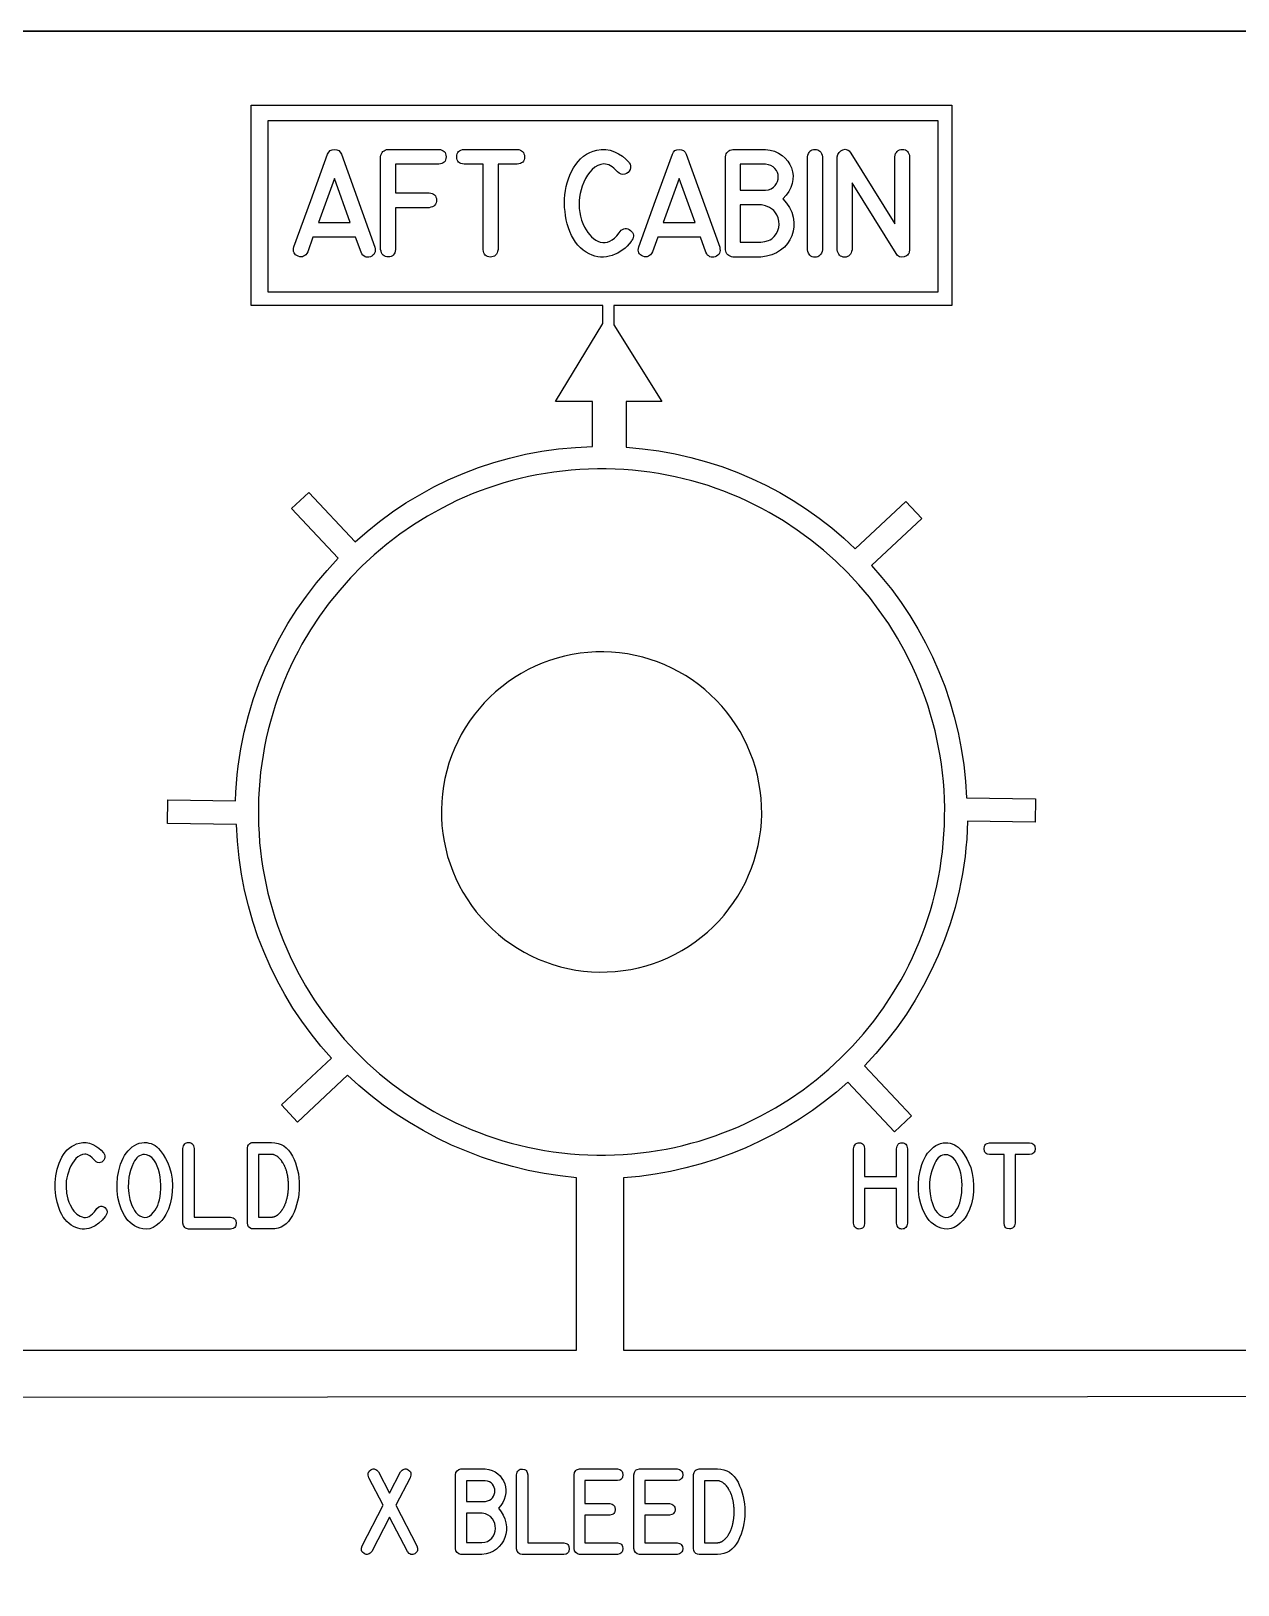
# Model space of a CAD drawing. Extents: x 361 to 684, y 82 to 686.
# Drawn here: x 551 to 595.8, y 270.6 to 328.3 of the extents above; entities that cross this region are included whole.
import ezdxf

# ---------------------------------------------------------------- set-up
doc = ezdxf.new("R2010")
doc.units = 0
for name, color, linetype in [('_BACKPANEL', 5, 'CONTINUOUS'), ('_ENGRAVING', 105, 'CONTINUOUS'), ('_TOPLAYER', 1, 'CONTINUOUS')]:
    doc.layers.add(name, color=color, linetype=linetype)

msp = doc.modelspace()

# ---------------------------------------------------------------- linework, layer by layer
at = {"layer": '_BACKPANEL'}
msp.add_lwpolyline([(683.842, 328.325), (683.842, 323.628), (683.842, 314.234), (683.842, 304.841), (683.842, 224.994), (683.842, 215.6), (361.5, 215.6), (361.5, 224.994), (361.5, 304.841), (361.5, 314.234), (361.5, 323.628), (361.5, 328.325)], close=True, dxfattribs=at)
msp.add_lwpolyline([(572.26, 305.263, 0.414214), (566.229, 299.395, 0.414214), (572.097, 293.364, 0.414214), (578.128, 299.232, 0.414214)], format="xyb", close=True, dxfattribs=at)
at = {"layer": '_ENGRAVING'}
for points in [[(523.48, 279.32), (571.246, 279.32), (571.246, 285.726), (570.643, 285.79), (570.045, 285.881), (569.452, 285.997), (568.865, 286.138), (568.287, 286.303), (567.717, 286.493), (567.158, 286.705), (566.609, 286.939), (566.072, 287.196), (565.549, 287.473), (565.04, 287.771), (564.546, 288.088), (564.068, 288.424), (563.608, 288.779), (563.167, 289.151), (562.745, 289.54), (560.885, 287.794), (560.289, 288.429), (562.141, 290.165), (561.755, 290.607), (561.388, 291.066), (561.042, 291.54), (560.716, 292.029), (560.412, 292.532), (560.129, 293.05), (559.868, 293.58), (559.631, 294.123), (559.416, 294.678), (559.226, 295.245), (559.06, 295.822), (558.919, 296.41), (558.804, 297.007), (558.715, 297.613), (558.652, 298.227), (558.617, 298.849), (556.051, 298.888), (556.065, 299.759), (558.584, 299.721), (558.598, 300.049), (558.619, 300.375), (558.648, 300.698), (558.685, 301.02), (558.729, 301.339), (558.781, 301.655), (558.84, 301.969), (558.905, 302.28), (559.059, 302.894), (559.239, 303.496), (559.447, 304.086), (559.68, 304.664), (559.939, 305.227), (560.223, 305.777), (560.53, 306.312), (560.861, 306.831), (561.214, 307.334), (561.588, 307.82), (561.984, 308.289), (562.4, 308.74), (560.665, 310.588), (561.3, 311.185), (563.023, 309.346), (563.471, 309.738), (563.936, 310.11), (564.417, 310.461), (564.913, 310.792), (565.424, 311.1), (565.949, 311.387), (566.487, 311.65), (567.038, 311.89), (567.602, 312.106), (568.177, 312.297), (568.763, 312.463), (569.36, 312.603), (569.967, 312.716), (570.582, 312.802), (571.207, 312.86), (571.839, 312.89), (571.839, 314.567), (570.47, 314.567), (572.231, 317.462), (572.231, 318.135), (559.165, 318.135), (559.165, 325.572), (585.193, 325.572), (585.193, 318.135), (572.639, 318.135), (572.639, 317.411), (574.42, 314.567), (573.089, 314.567), (573.089, 312.861), (573.705, 312.806), (574.312, 312.725), (574.911, 312.617), (575.499, 312.484), (576.078, 312.325), (576.646, 312.142), (577.202, 311.936), (577.746, 311.705), (578.278, 311.452), (578.797, 311.177), (579.302, 310.88), (579.793, 310.562), (580.269, 310.224), (580.73, 309.866), (581.175, 309.489), (581.603, 309.093), (583.479, 310.853), (584.076, 310.218), (582.212, 308.468), (582.596, 308.028), (582.961, 307.572), (583.306, 307.101), (583.63, 306.615), (583.934, 306.114), (584.216, 305.6), (584.475, 305.073), (584.713, 304.533), (584.927, 303.981), (585.117, 303.418), (585.284, 302.845), (585.425, 302.261), (585.542, 301.668), (585.632, 301.065), (585.697, 300.455), (585.735, 299.837), (588.303, 299.807), (588.293, 298.936), (585.779, 298.965), (585.767, 298.634), (585.746, 298.306), (585.718, 297.98), (585.683, 297.656), (585.639, 297.335), (585.588, 297.016), (585.53, 296.7), (585.465, 296.386), (585.392, 296.076), (585.312, 295.768), (585.131, 295.161), (584.924, 294.566), (584.689, 293.985), (584.429, 293.417), (584.144, 292.864), (583.835, 292.325), (583.503, 291.803), (583.147, 291.296), (582.77, 290.807), (582.372, 290.335), (581.953, 289.882), (583.699, 288.022), (583.064, 287.425), (581.328, 289.275), (580.906, 288.906), (580.466, 288.555), (580.01, 288.22), (579.539, 287.903), (579.053, 287.605), (578.553, 287.326), (578.04, 287.067), (577.516, 286.828), (576.98, 286.61), (576.434, 286.413), (575.879, 286.238), (575.315, 286.087), (574.745, 285.958), (574.167, 285.854), (573.584, 285.774), (572.996, 285.719), (572.996, 279.32), (620.339, 279.32)], [(618.46, 277.6), (477.307, 277.535)]]:
    msp.add_lwpolyline(points, dxfattribs=at)
for points in [[(584.69, 324.986), (559.78, 324.986), (559.78, 318.635), (584.69, 318.635)], [(562.256, 323.93), (562.344, 323.919), (562.416, 323.886), (562.472, 323.83), (562.513, 323.75), (563.76, 320.298), (563.77, 320.232), (563.772, 320.172), (563.764, 320.119), (563.748, 320.071), (563.722, 320.03), (563.688, 319.995), (563.645, 319.965), (563.593, 319.942), (563.538, 319.927), (563.487, 319.923), (563.438, 319.928), (563.393, 319.943), (563.351, 319.969), (563.312, 320.005), (563.277, 320.05), (563.245, 320.106), (563.044, 320.665), (561.459, 320.665), (561.264, 320.12), (561.231, 320.064), (561.195, 320.018), (561.156, 319.982), (561.113, 319.957), (561.068, 319.942), (561.018, 319.937), (560.966, 319.943), (560.91, 319.959), (560.857, 319.983), (560.814, 320.013), (560.78, 320.048), (560.756, 320.089), (560.741, 320.135), (560.735, 320.187), (560.739, 320.244), (560.753, 320.308), (561.376, 322.029), (562.002, 323.75), (562.042, 323.828), (562.097, 323.884), (562.169, 323.918)], [(566.133, 323.93), (566.196, 323.921), (566.251, 323.905), (566.297, 323.881), (566.336, 323.85), (566.365, 323.812), (566.386, 323.766), (566.399, 323.714), (566.403, 323.654), (566.399, 323.594), (566.386, 323.541), (566.365, 323.496), (566.335, 323.458), (566.296, 323.428), (566.249, 323.405), (566.193, 323.389), (566.129, 323.381), (564.52, 323.381), (564.52, 322.313), (565.775, 322.313), (565.838, 322.305), (565.892, 322.289), (565.939, 322.267), (565.977, 322.237), (566.007, 322.201), (566.029, 322.157), (566.042, 322.107), (566.047, 322.049), (566.044, 321.992), (566.032, 321.94), (566.011, 321.895), (565.981, 321.856), (565.943, 321.824), (565.895, 321.797), (565.839, 321.778), (565.775, 321.764), (564.52, 321.764), (564.52, 320.208), (564.512, 320.145), (564.496, 320.09), (564.474, 320.043), (564.444, 320.005), (564.408, 319.975), (564.364, 319.953), (564.314, 319.94), (564.256, 319.935), (564.198, 319.938), (564.147, 319.95), (564.102, 319.971), (564.063, 320.001), (564.031, 320.039), (564.006, 320.087), (563.986, 320.143), (563.973, 320.208), (563.973, 323.653), (563.985, 323.713), (564.004, 323.767), (564.029, 323.812), (564.06, 323.851), (564.098, 323.882), (564.142, 323.905), (564.192, 323.921), (564.25, 323.93)], [(569.046, 323.93), (569.109, 323.921), (569.164, 323.905), (569.21, 323.881), (569.248, 323.85), (569.277, 323.812), (569.298, 323.766), (569.311, 323.714), (569.316, 323.654), (569.312, 323.594), (569.299, 323.541), (569.278, 323.496), (569.249, 323.458), (569.211, 323.427), (569.164, 323.404), (569.109, 323.388), (569.046, 323.379), (568.334, 323.379), (568.334, 320.204), (568.32, 320.139), (568.299, 320.083), (568.273, 320.036), (568.24, 319.997), (568.201, 319.967), (568.156, 319.946), (568.105, 319.934), (568.047, 319.931), (567.99, 319.936), (567.94, 319.949), (567.897, 319.971), (567.861, 320.001), (567.831, 320.039), (567.809, 320.086), (567.794, 320.141), (567.785, 320.204), (567.785, 323.379), (567.071, 323.379), (567.008, 323.388), (566.952, 323.404), (566.906, 323.428), (566.867, 323.459), (566.838, 323.496), (566.817, 323.542), (566.804, 323.594), (566.8, 323.654), (566.805, 323.713), (566.817, 323.766), (566.839, 323.811), (566.868, 323.849), (566.907, 323.88), (566.953, 323.904), (567.008, 323.92), (567.071, 323.93)], [(572.007, 323.904), (572.17, 323.929), (572.333, 323.927), (572.496, 323.897), (572.658, 323.841), (572.814, 323.764), (572.954, 323.673), (573.08, 323.568), (573.191, 323.449), (573.201, 323.436), (573.237, 323.376), (573.255, 323.313), (573.256, 323.247), (573.238, 323.179), (573.206, 323.116), (573.164, 323.066), (573.11, 323.028), (573.046, 323.004), (572.972, 322.995), (572.902, 323.007), (572.834, 323.04), (572.769, 323.094), (572.64, 323.227), (572.577, 323.278), (572.513, 323.32), (572.451, 323.351), (572.389, 323.373), (572.328, 323.385), (572.267, 323.387), (572.15, 323.37), (572.039, 323.331), (571.934, 323.271), (571.835, 323.188), (571.744, 323.087), (571.661, 322.974), (571.586, 322.847), (571.518, 322.707), (571.461, 322.563), (571.416, 322.424), (571.383, 322.289), (571.363, 322.159), (571.35, 322.016), (571.347, 321.873), (571.353, 321.729), (571.37, 321.586), (571.396, 321.444), (571.434, 321.306), (571.484, 321.173), (571.546, 321.044), (571.606, 320.938), (571.67, 320.842), (571.738, 320.757), (571.809, 320.682), (571.885, 320.617), (571.964, 320.563), (572.047, 320.519), (572.134, 320.486), (572.223, 320.467), (572.311, 320.465), (572.398, 320.481), (572.485, 320.515), (572.571, 320.567), (572.657, 320.636), (572.743, 320.723), (572.828, 320.827), (572.865, 320.878), (572.911, 320.923), (572.957, 320.956), (573.005, 320.979), (573.053, 320.99), (573.101, 320.989), (573.15, 320.977), (573.2, 320.954), (573.251, 320.92), (573.296, 320.879), (573.331, 320.837), (573.354, 320.793), (573.367, 320.748), (573.369, 320.702), (573.36, 320.654), (573.341, 320.606), (573.31, 320.556), (573.293, 320.53), (573.283, 320.516), (573.275, 320.505), (573.206, 320.418), (573.131, 320.337), (573.052, 320.263), (572.967, 320.195), (572.877, 320.134), (572.782, 320.08), (572.681, 320.032), (572.576, 319.99), (572.468, 319.958), (572.36, 319.936), (572.253, 319.926), (572.146, 319.927), (572.04, 319.94), (571.934, 319.964), (571.828, 319.999), (571.723, 320.046), (571.605, 320.112), (571.495, 320.189), (571.393, 320.277), (571.299, 320.375), (571.214, 320.484), (571.136, 320.603), (571.067, 320.733), (571.006, 320.874), (570.953, 321.02), (570.908, 321.169), (570.871, 321.318), (570.842, 321.469), (570.822, 321.622), (570.809, 321.775), (570.805, 321.931), (570.809, 322.087), (570.821, 322.243), (570.842, 322.396), (570.871, 322.545), (570.908, 322.692), (570.953, 322.835), (571.007, 322.974), (571.069, 323.111), (571.14, 323.244), (571.219, 323.37), (571.306, 323.483), (571.402, 323.584), (571.506, 323.673), (571.619, 323.749), (571.739, 323.813), (571.869, 323.865)], [(575.065, 323.93), (575.153, 323.919), (575.225, 323.886), (575.281, 323.83), (575.322, 323.75), (576.569, 320.298), (576.579, 320.232), (576.581, 320.172), (576.573, 320.119), (576.557, 320.071), (576.531, 320.03), (576.497, 319.995), (576.454, 319.965), (576.402, 319.942), (576.347, 319.927), (576.296, 319.923), (576.247, 319.928), (576.202, 319.943), (576.16, 319.969), (576.121, 320.005), (576.086, 320.05), (576.054, 320.106), (575.853, 320.665), (574.268, 320.665), (574.073, 320.12), (574.041, 320.064), (574.004, 320.018), (573.965, 319.982), (573.923, 319.957), (573.877, 319.942), (573.827, 319.937), (573.775, 319.943), (573.719, 319.959), (573.667, 319.983), (573.623, 320.013), (573.589, 320.048), (573.565, 320.089), (573.55, 320.135), (573.545, 320.187), (573.548, 320.244), (573.562, 320.308), (574.185, 322.029), (574.811, 323.75), (574.851, 323.828), (574.906, 323.884), (574.978, 323.918)], [(578.267, 323.93), (578.444, 323.904), (578.607, 323.858), (578.755, 323.792), (578.888, 323.705), (579.005, 323.604), (579.102, 323.492), (579.179, 323.371), (579.237, 323.24), (579.276, 323.101), (579.293, 322.958), (579.289, 322.811), (579.264, 322.66), (579.216, 322.509), (579.142, 322.364), (579.044, 322.226), (578.92, 322.094), (579.056, 321.933), (579.164, 321.765), (579.243, 321.591), (579.294, 321.411), (579.319, 321.23), (579.319, 321.056), (579.296, 320.887), (579.248, 320.724), (579.177, 320.571), (579.085, 320.429), (578.97, 320.3), (578.833, 320.183), (578.676, 320.083), (578.502, 320.008), (578.309, 319.957), (578.099, 319.931), (577.059, 319.931), (577.002, 319.942), (576.952, 319.96), (576.908, 319.984), (576.87, 320.015), (576.839, 320.052), (576.813, 320.096), (576.795, 320.146), (576.782, 320.202), (576.782, 323.653), (576.794, 323.71), (576.812, 323.761), (576.837, 323.805), (576.868, 323.843), (576.906, 323.874), (576.95, 323.899), (577.001, 323.918), (577.059, 323.93)], [(580.106, 323.929), (580.162, 323.925), (580.211, 323.912), (580.255, 323.89), (580.293, 323.86), (580.324, 323.821), (580.35, 323.774), (580.37, 323.718), (580.383, 323.653), (580.383, 320.2), (580.37, 320.136), (580.35, 320.08), (580.324, 320.032), (580.293, 319.994), (580.255, 319.964), (580.211, 319.943), (580.162, 319.93), (580.106, 319.926), (580.051, 319.93), (580.001, 319.943), (579.958, 319.965), (579.92, 319.995), (579.889, 320.033), (579.863, 320.08), (579.844, 320.136), (579.831, 320.2), (579.831, 323.653), (579.844, 323.717), (579.863, 323.773), (579.889, 323.82), (579.92, 323.859), (579.958, 323.89), (580.001, 323.911), (580.051, 323.924)], [(581.143, 323.916), (581.228, 323.933), (581.268, 323.929), (581.306, 323.918), (581.342, 323.899), (581.377, 323.872), (581.44, 323.795), (583.074, 321.161), (583.074, 323.649), (583.086, 323.714), (583.105, 323.771), (583.131, 323.818), (583.163, 323.857), (583.202, 323.887), (583.247, 323.909), (583.299, 323.921), (583.357, 323.925), (583.415, 323.92), (583.466, 323.907), (583.51, 323.885), (583.546, 323.854), (583.576, 323.816), (583.599, 323.768), (583.614, 323.713), (583.623, 323.649), (583.623, 320.2), (583.61, 320.107), (583.595, 320.067), (583.573, 320.032), (583.545, 320.002), (583.511, 319.977), (583.425, 319.939), (583.332, 319.926), (583.25, 319.941), (583.213, 319.959), (583.179, 319.984), (583.119, 320.056), (581.484, 322.686), (581.484, 320.2), (581.471, 320.136), (581.451, 320.081), (581.426, 320.034), (581.394, 319.995), (581.357, 319.965), (581.314, 319.944), (581.264, 319.931), (581.209, 319.927), (581.154, 319.931), (581.105, 319.944), (581.062, 319.965), (581.025, 319.995), (580.993, 320.034), (580.968, 320.081), (580.949, 320.136), (580.936, 320.2), (580.936, 323.649), (580.96, 323.742), (581.002, 323.817), (581.063, 323.875)], [(578.623, 323.22), (578.555, 323.283), (578.473, 323.33), (578.377, 323.36), (578.267, 323.375), (577.333, 323.375), (577.333, 322.413), (578.273, 322.413), (578.385, 322.433), (578.483, 322.469), (578.565, 322.52), (578.631, 322.587), (578.683, 322.663), (578.719, 322.742), (578.74, 322.823), (578.746, 322.908), (578.737, 322.991), (578.714, 323.071), (578.676, 323.147)], [(562.254, 322.854), (561.659, 321.214), (562.846, 321.214)], [(575.064, 322.854), (574.468, 321.214), (575.655, 321.214)], [(578.621, 321.604), (578.577, 321.655), (578.528, 321.701), (578.413, 321.776), (578.276, 321.831), (578.117, 321.864), (577.333, 321.864), (577.333, 320.483), (578.094, 320.483), (578.249, 320.502), (578.385, 320.544), (578.445, 320.574), (578.501, 320.609), (578.552, 320.651), (578.597, 320.698), (578.674, 320.801), (578.729, 320.91), (578.764, 321.024), (578.777, 321.144), (578.77, 321.265), (578.742, 321.382), (578.692, 321.495)], [(584.926, 299.139), (584.927, 299.468), (584.919, 299.795), (584.903, 300.121), (584.878, 300.444), (584.846, 300.765), (584.806, 301.083), (584.758, 301.399), (584.703, 301.713), (584.64, 302.023), (584.569, 302.332), (584.491, 302.637), (584.405, 302.939), (584.313, 303.238), (584.213, 303.534), (584.107, 303.827), (583.993, 304.116), (583.873, 304.402), (583.746, 304.684), (583.472, 305.238), (583.172, 305.776), (582.848, 306.298), (582.499, 306.802), (582.128, 307.289), (581.733, 307.757), (581.317, 308.205), (580.881, 308.633), (580.424, 309.04), (579.947, 309.425), (579.452, 309.787), (578.94, 310.125), (578.41, 310.44), (578.139, 310.587), (577.864, 310.728), (577.585, 310.863), (577.303, 310.991), (577.017, 311.113), (576.727, 311.227), (576.434, 311.335), (576.137, 311.436), (575.837, 311.529), (575.534, 311.616), (575.228, 311.695), (574.919, 311.766), (574.607, 311.83), (574.293, 311.887), (573.975, 311.936), (573.656, 311.977), (573.333, 312.01), (573.009, 312.035), (572.682, 312.052), (572.352, 312.06), (572.023, 312.061), (571.696, 312.053), (571.37, 312.037), (571.047, 312.013), (570.726, 311.98), (570.408, 311.94), (570.092, 311.892), (569.778, 311.837), (569.467, 311.774), (569.159, 311.703), (568.854, 311.625), (568.552, 311.54), (568.253, 311.447), (567.957, 311.348), (567.664, 311.241), (567.375, 311.128), (567.089, 311.007), (566.807, 310.88), (566.253, 310.606), (565.715, 310.307), (565.193, 309.983), (564.689, 309.634), (564.202, 309.263), (563.734, 308.868), (563.286, 308.453), (562.858, 308.016), (562.451, 307.559), (562.066, 307.083), (561.704, 306.588), (561.365, 306.075), (561.051, 305.546), (560.904, 305.275), (560.763, 305), (560.628, 304.721), (560.5, 304.439), (560.378, 304.152), (560.264, 303.863), (560.156, 303.57), (560.055, 303.273), (559.962, 302.973), (559.875, 302.67), (559.796, 302.364), (559.725, 302.055), (559.66, 301.743), (559.604, 301.429), (559.555, 301.112), (559.514, 300.792), (559.481, 300.469), (559.456, 300.145), (559.439, 299.818), (559.431, 299.488), (559.43, 299.159), (559.438, 298.832), (559.454, 298.507), (559.478, 298.183), (559.511, 297.863), (559.551, 297.544), (559.599, 297.228), (559.654, 296.914), (559.717, 296.604), (559.788, 296.296), (559.866, 295.99), (559.951, 295.688), (560.044, 295.389), (560.143, 295.093), (560.25, 294.8), (560.363, 294.511), (560.484, 294.225), (560.611, 293.943), (560.885, 293.389), (561.184, 292.851), (561.508, 292.329), (561.857, 291.825), (562.228, 291.338), (562.622, 290.87), (563.038, 290.422), (563.475, 289.994), (563.932, 289.587), (564.408, 289.202), (564.903, 288.84), (565.416, 288.502), (565.945, 288.188), (566.216, 288.04), (566.491, 287.899), (566.77, 287.764), (567.052, 287.636), (567.339, 287.514), (567.628, 287.4), (567.921, 287.292), (568.218, 287.191), (568.518, 287.098), (568.821, 287.011), (569.127, 286.932), (569.436, 286.861), (569.747, 286.797), (570.062, 286.74), (570.379, 286.691), (570.699, 286.65), (571.022, 286.617), (571.346, 286.592), (571.673, 286.575), (572.003, 286.567), (572.332, 286.566), (572.659, 286.574), (572.984, 286.59), (573.308, 286.615), (573.628, 286.647), (573.947, 286.687), (574.263, 286.735), (574.577, 286.79), (574.887, 286.853), (575.196, 286.924), (575.501, 287.002), (575.803, 287.087), (576.102, 287.18), (576.398, 287.279), (576.691, 287.386), (576.98, 287.5), (577.266, 287.62), (577.549, 287.747), (578.102, 288.021), (578.64, 288.32), (579.162, 288.644), (579.667, 288.993), (580.154, 289.364), (580.622, 289.759), (581.07, 290.174), (581.498, 290.611), (581.905, 291.068), (582.29, 291.544), (582.652, 292.039), (582.991, 292.552), (583.305, 293.081), (583.453, 293.352), (583.594, 293.627), (583.729, 293.906), (583.857, 294.188), (583.978, 294.475), (584.093, 294.764), (584.201, 295.057), (584.301, 295.354), (584.395, 295.654), (584.481, 295.957), (584.56, 296.263), (584.632, 296.572), (584.696, 296.884), (584.753, 297.198), (584.802, 297.515), (584.843, 297.835), (584.876, 298.158), (584.901, 298.482), (584.918, 298.809)], [(552.783, 287.012), (552.906, 287.032), (553.029, 287.03), (553.152, 287.006), (553.275, 286.961), (553.392, 286.899), (553.498, 286.826), (553.593, 286.742), (553.678, 286.646), (553.685, 286.635), (553.712, 286.587), (553.726, 286.537), (553.726, 286.484), (553.713, 286.429), (553.689, 286.378), (553.657, 286.338), (553.616, 286.308), (553.567, 286.289), (553.512, 286.281), (553.459, 286.291), (553.408, 286.318), (553.359, 286.361), (553.261, 286.467), (553.165, 286.542), (553.072, 286.585), (553.025, 286.595), (552.98, 286.596), (552.891, 286.583), (552.807, 286.551), (552.728, 286.503), (552.653, 286.436), (552.584, 286.356), (552.521, 286.264), (552.464, 286.163), (552.414, 286.05), (552.371, 285.934), (552.337, 285.822), (552.312, 285.714), (552.296, 285.609), (552.284, 285.38), (552.301, 285.149), (552.321, 285.035), (552.35, 284.924), (552.388, 284.817), (552.434, 284.714), (552.528, 284.551), (552.579, 284.483), (552.634, 284.423), (552.691, 284.371), (552.75, 284.327), (552.813, 284.292), (552.879, 284.266), (552.946, 284.25), (553.012, 284.249), (553.078, 284.262), (553.144, 284.289), (553.209, 284.33), (553.274, 284.386), (553.339, 284.455), (553.403, 284.539), (553.431, 284.58), (553.501, 284.643), (553.536, 284.661), (553.573, 284.67), (553.609, 284.67), (553.647, 284.66), (553.684, 284.642), (553.722, 284.614), (553.783, 284.547), (553.801, 284.512), (553.81, 284.476), (553.812, 284.439), (553.805, 284.401), (553.767, 284.321), (553.754, 284.301), (553.747, 284.29), (553.741, 284.281), (553.632, 284.146), (553.508, 284.032), (553.368, 283.939), (553.212, 283.867), (553.131, 283.841), (553.05, 283.824), (552.969, 283.816), (552.888, 283.817), (552.807, 283.827), (552.727, 283.846), (552.648, 283.874), (552.568, 283.912), (552.479, 283.965), (552.396, 284.027), (552.319, 284.097), (552.248, 284.176), (552.184, 284.264), (552.125, 284.36), (552.073, 284.464), (552.026, 284.577), (551.952, 284.814), (551.903, 285.055), (551.878, 285.301), (551.878, 285.552), (551.903, 285.8), (551.953, 286.037), (552.028, 286.265), (552.128, 286.482), (552.187, 286.583), (552.253, 286.674), (552.326, 286.755), (552.404, 286.826), (552.489, 286.887), (552.581, 286.939), (552.678, 286.98)], [(555.193, 287.032), (555.281, 287.028), (555.365, 287.014), (555.445, 286.991), (555.521, 286.96), (555.593, 286.919), (555.661, 286.869), (555.724, 286.81), (555.784, 286.741), (555.891, 286.593), (555.985, 286.438), (556.066, 286.276), (556.132, 286.108), (556.189, 285.889), (556.225, 285.665), (556.24, 285.438), (556.234, 285.206), (556.207, 284.977), (556.157, 284.759), (556.086, 284.551), (555.994, 284.353), (555.922, 284.237), (555.839, 284.131), (555.744, 284.033), (555.637, 283.945), (555.521, 283.874), (555.399, 283.831), (555.271, 283.816), (555.137, 283.827), (555.029, 283.853), (554.927, 283.889), (554.832, 283.936), (554.744, 283.993), (554.662, 284.06), (554.586, 284.137), (554.517, 284.225), (554.455, 284.323), (554.349, 284.535), (554.269, 284.759), (554.214, 284.994), (554.184, 285.241), (554.179, 285.493), (554.199, 285.741), (554.243, 285.986), (554.312, 286.228), (554.355, 286.343), (554.405, 286.451), (554.461, 286.551), (554.522, 286.642), (554.59, 286.725), (554.664, 286.8), (554.744, 286.867), (554.83, 286.926), (554.918, 286.972), (555.007, 287.006), (555.099, 287.026)], [(556.843, 287.032), (556.887, 287.027), (556.925, 287.016), (556.957, 286.999), (556.985, 286.974), (557.007, 286.943), (557.025, 286.905), (557.043, 286.81), (557.043, 284.255), (558.4, 284.257), (558.491, 284.233), (558.526, 284.214), (558.556, 284.188), (558.578, 284.157), (558.594, 284.121), (558.606, 284.032), (558.592, 283.943), (558.576, 283.908), (558.553, 283.878), (558.524, 283.854), (558.488, 283.836), (558.398, 283.818), (556.837, 283.818), (556.757, 283.836), (556.723, 283.854), (556.695, 283.878), (556.652, 283.945), (556.629, 284.036), (556.629, 286.81), (556.654, 286.908), (556.673, 286.947), (556.698, 286.978), (556.727, 287.002), (556.761, 287.019), (556.8, 287.029)], [(559.922, 287.032), (560.047, 287.025), (560.164, 287.001), (560.273, 286.962), (560.373, 286.907), (560.466, 286.836), (560.55, 286.75), (560.627, 286.648), (560.695, 286.53), (560.755, 286.403), (560.808, 286.273), (560.852, 286.14), (560.888, 286.003), (560.916, 285.864), (560.936, 285.721), (560.948, 285.575), (560.952, 285.426), (560.948, 285.277), (560.936, 285.131), (560.916, 284.988), (560.888, 284.848), (560.852, 284.712), (560.807, 284.579), (560.755, 284.448), (560.694, 284.321), (560.626, 284.204), (560.549, 284.102), (560.465, 284.015), (560.372, 283.945), (560.272, 283.89), (560.163, 283.851), (560.047, 283.827), (559.922, 283.819), (559.23, 283.819), (559.177, 283.829), (559.11, 283.857), (559.063, 283.902), (559.035, 283.963), (559.026, 284.042), (559.024, 284.042), (559.026, 286.813), (559.024, 286.825), (559.042, 286.905), (559.062, 286.94), (559.088, 286.972), (559.119, 286.998), (559.154, 287.017), (559.191, 287.029), (559.231, 287.032)], [(583.34, 287.021), (583.381, 287.018), (583.419, 287.008), (583.452, 286.991), (583.48, 286.966), (583.504, 286.935), (583.523, 286.897), (583.548, 286.8), (583.548, 284.036), (583.523, 283.939), (583.48, 283.871), (583.452, 283.847), (583.419, 283.83), (583.381, 283.819), (583.34, 283.816), (583.298, 283.82), (583.26, 283.83), (583.228, 283.847), (583.2, 283.871), (583.157, 283.94), (583.132, 284.036), (583.132, 285.323), (581.953, 285.323), (581.953, 284.036), (581.935, 283.941), (581.918, 283.904), (581.896, 283.873), (581.868, 283.849), (581.835, 283.832), (581.754, 283.817), (581.711, 283.82), (581.672, 283.829), (581.638, 283.846), (581.609, 283.87), (581.585, 283.901), (581.565, 283.939), (581.54, 284.036), (581.54, 286.8), (581.565, 286.898), (581.585, 286.937), (581.609, 286.968), (581.638, 286.992), (581.672, 287.009), (581.711, 287.019), (581.754, 287.021), (581.797, 287.017), (581.835, 287.006), (581.868, 286.988), (581.896, 286.964), (581.918, 286.933), (581.935, 286.895), (581.953, 286.8), (581.953, 285.767), (583.132, 285.767), (583.132, 286.8), (583.157, 286.897), (583.2, 286.966), (583.228, 286.99), (583.26, 287.007), (583.298, 287.018)], [(584.959, 287.022), (585.047, 287.018), (585.131, 287.004), (585.21, 286.981), (585.286, 286.95), (585.358, 286.909), (585.425, 286.859), (585.488, 286.8), (585.547, 286.732), (585.655, 286.584), (585.748, 286.429), (585.828, 286.268), (585.895, 286.101), (585.951, 285.883), (585.987, 285.66), (586.002, 285.433), (585.996, 285.202), (585.969, 284.974), (585.92, 284.757), (585.849, 284.549), (585.757, 284.352), (585.686, 284.236), (585.603, 284.13), (585.508, 284.033), (585.401, 283.945), (585.285, 283.875), (585.164, 283.832), (585.036, 283.816), (584.903, 283.828), (584.795, 283.854), (584.694, 283.89), (584.599, 283.936), (584.511, 283.993), (584.43, 284.06), (584.354, 284.137), (584.286, 284.224), (584.223, 284.322), (584.118, 284.533), (584.038, 284.756), (583.983, 284.991), (583.953, 285.237), (583.948, 285.488), (583.968, 285.735), (584.012, 285.979), (584.081, 286.22), (584.124, 286.335), (584.174, 286.443), (584.229, 286.542), (584.291, 286.633), (584.358, 286.716), (584.432, 286.791), (584.511, 286.857), (584.597, 286.916), (584.684, 286.962), (584.774, 286.995), (584.865, 287.015)], [(588.081, 287.022), (588.17, 287.002), (588.204, 286.983), (588.233, 286.958), (588.255, 286.928), (588.271, 286.891), (588.284, 286.801), (588.272, 286.711), (588.256, 286.674), (588.234, 286.644), (588.205, 286.619), (588.17, 286.601), (588.081, 286.581), (587.545, 286.581), (587.545, 284.039), (587.519, 283.942), (587.499, 283.904), (587.474, 283.873), (587.445, 283.849), (587.411, 283.833), (587.372, 283.823), (587.329, 283.82), (587.248, 283.835), (587.216, 283.852), (587.189, 283.876), (587.167, 283.907), (587.15, 283.944), (587.132, 284.039), (587.132, 286.581), (586.595, 286.581), (586.505, 286.601), (586.47, 286.62), (586.441, 286.645), (586.419, 286.675), (586.403, 286.711), (586.39, 286.801), (586.403, 286.891), (586.419, 286.927), (586.442, 286.957), (586.47, 286.982), (586.506, 287.001), (586.595, 287.022)], [(555.205, 286.587), (555.139, 286.582), (555.078, 286.567), (555.02, 286.543), (554.967, 286.509), (554.918, 286.465), (554.873, 286.412), (554.832, 286.349), (554.795, 286.276), (554.732, 286.127), (554.682, 285.988), (554.644, 285.861), (554.62, 285.746), (554.601, 285.569), (554.599, 285.358), (554.618, 285.132), (554.661, 284.909), (554.691, 284.801), (554.729, 284.698), (554.773, 284.601), (554.824, 284.509), (554.883, 284.427), (554.95, 284.361), (555.025, 284.309), (555.109, 284.273), (555.208, 284.252), (555.301, 284.26), (555.386, 284.296), (555.464, 284.36), (555.534, 284.439), (555.595, 284.521), (555.647, 284.605), (555.69, 284.692), (555.725, 284.789), (555.755, 284.9), (555.779, 285.026), (555.796, 285.165), (555.806, 285.312), (555.807, 285.459), (555.799, 285.605), (555.783, 285.751), (555.757, 285.894), (555.721, 286.029), (555.675, 286.158), (555.619, 286.278), (555.552, 286.385), (555.471, 286.47), (555.378, 286.535), (555.272, 286.577)], [(559.935, 286.59), (559.437, 286.59), (559.437, 284.262), (559.935, 284.262), (559.941, 284.262), (559.947, 284.263), (559.954, 284.264), (559.962, 284.265), (559.968, 284.266), (559.975, 284.266), (559.981, 284.267), (559.988, 284.268), (560, 284.271), (560.006, 284.273), (560.013, 284.277), (560.02, 284.278), (560.028, 284.281), (560.034, 284.282), (560.041, 284.285), (560.054, 284.291), (560.069, 284.298), (560.075, 284.3), (560.082, 284.304), (560.094, 284.312), (560.109, 284.32), (560.115, 284.324), (560.122, 284.329), (560.135, 284.339), (560.142, 284.342), (560.15, 284.348), (560.156, 284.353), (560.163, 284.359), (560.169, 284.363), (560.176, 284.368), (560.191, 284.381), (560.203, 284.393), (560.209, 284.4), (560.216, 284.408), (560.222, 284.414), (560.229, 284.422), (560.243, 284.434), (560.248, 284.441), (560.256, 284.448), (560.262, 284.455), (560.269, 284.464), (560.281, 284.48), (560.294, 284.497), (560.306, 284.514), (560.312, 284.523), (560.319, 284.532), (560.324, 284.541), (560.331, 284.55), (560.336, 284.561), (560.342, 284.571), (560.354, 284.59), (560.359, 284.6), (560.366, 284.61), (560.371, 284.62), (560.378, 284.63), (560.387, 284.651), (560.392, 284.662), (560.398, 284.674), (560.403, 284.684), (560.41, 284.696), (560.414, 284.707), (560.419, 284.72), (560.429, 284.743), (560.439, 284.768), (560.443, 284.78), (560.448, 284.794), (560.452, 284.806), (560.457, 284.82), (560.464, 284.845), (560.468, 284.858), (560.473, 284.872), (560.481, 284.899), (560.489, 284.925), (560.492, 284.939), (560.495, 284.954), (560.498, 284.967), (560.503, 284.982), (560.505, 284.994), (560.509, 285.008), (560.513, 285.038), (560.515, 285.052), (560.519, 285.067), (560.52, 285.08), (560.523, 285.095), (560.528, 285.125), (560.53, 285.139), (560.534, 285.154), (560.536, 285.184), (560.537, 285.198), (560.539, 285.214), (560.542, 285.244), (560.544, 285.274), (560.545, 285.305), (560.547, 285.335), (560.548, 285.35), (560.55, 285.366), (560.55, 285.38), (560.551, 285.396), (560.551, 285.41), (560.551, 285.426), (560.551, 285.441), (560.551, 285.456), (560.55, 285.471), (560.55, 285.487), (560.55, 285.501), (560.55, 285.517), (560.547, 285.548), (560.545, 285.576), (560.542, 285.609), (560.541, 285.638), (560.538, 285.667), (560.536, 285.682), (560.535, 285.697), (560.529, 285.727), (560.526, 285.74), (560.525, 285.755), (560.52, 285.785), (560.516, 285.815), (560.509, 285.843), (560.504, 285.87), (560.5, 285.883), (560.497, 285.898), (560.492, 285.911), (560.489, 285.926), (560.482, 285.953), (560.475, 285.98), (560.47, 285.991), (560.466, 286.005), (560.457, 286.031), (560.448, 286.056), (560.443, 286.068), (560.439, 286.082), (560.434, 286.093), (560.429, 286.105), (560.419, 286.129), (560.41, 286.151), (560.4, 286.174), (560.394, 286.184), (560.39, 286.195), (560.378, 286.217), (560.366, 286.237), (560.359, 286.247), (560.354, 286.257), (560.342, 286.276), (560.337, 286.286), (560.332, 286.295), (560.307, 286.331), (560.284, 286.366), (560.257, 286.397), (560.231, 286.427), (560.206, 286.453), (560.178, 286.477), (560.15, 286.5), (560.122, 286.521), (560.096, 286.538), (560.069, 286.552), (560.041, 286.563), (560.013, 286.574), (560, 286.578), (559.988, 286.584), (559.962, 286.588)], [(584.97, 286.578), (584.905, 286.573), (584.844, 286.559), (584.787, 286.534), (584.734, 286.501), (584.685, 286.457), (584.64, 286.404), (584.599, 286.341), (584.563, 286.268), (584.5, 286.119), (584.45, 285.982), (584.412, 285.855), (584.388, 285.74), (584.368, 285.564), (584.367, 285.354), (584.386, 285.128), (584.429, 284.906), (584.459, 284.798), (584.496, 284.696), (584.54, 284.599), (584.591, 284.507), (584.649, 284.426), (584.716, 284.36), (584.792, 284.308), (584.875, 284.272), (584.974, 284.251), (585.066, 284.259), (585.151, 284.295), (585.229, 284.359), (585.299, 284.438), (585.359, 284.519), (585.411, 284.603), (585.454, 284.689), (585.489, 284.786), (585.519, 284.897), (585.543, 285.022), (585.56, 285.161), (585.57, 285.308), (585.571, 285.454), (585.563, 285.6), (585.547, 285.745), (585.521, 285.888), (585.485, 286.023), (585.439, 286.15), (585.383, 286.271), (585.316, 286.377), (585.236, 286.462), (585.143, 286.526), (585.038, 286.569)], [(564.714, 274.791), (564.777, 274.863), (564.81, 274.887), (564.844, 274.902), (564.88, 274.908), (564.916, 274.906), (564.953, 274.896), (564.991, 274.877), (565.055, 274.823), (565.076, 274.791), (565.089, 274.755), (565.095, 274.673), (565.073, 274.577), (564.538, 273.554), (565.323, 272.053), (565.347, 271.957), (565.348, 271.915), (565.341, 271.876), (565.328, 271.84), (565.306, 271.808), (565.241, 271.754), (565.202, 271.735), (565.164, 271.725), (565.128, 271.723), (565.093, 271.729), (565.059, 271.745), (565.027, 271.768), (564.967, 271.842), (564.301, 273.107), (563.643, 271.842), (563.578, 271.77), (563.544, 271.747), (563.51, 271.732), (563.474, 271.726), (563.437, 271.728), (563.399, 271.738), (563.361, 271.757), (563.297, 271.81), (563.277, 271.841), (563.263, 271.876), (563.257, 271.915), (563.259, 271.958), (563.283, 272.053), (564.069, 273.554), (563.533, 274.579), (563.509, 274.674), (563.508, 274.716), (563.514, 274.755), (563.528, 274.79), (563.549, 274.822), (563.613, 274.876), (563.652, 274.895), (563.689, 274.906), (563.726, 274.908), (563.761, 274.902), (563.795, 274.887), (563.829, 274.863), (563.892, 274.791), (564.301, 274.002)], [(567.858, 274.903), (567.99, 274.882), (568.112, 274.846), (568.222, 274.793), (568.322, 274.725), (568.408, 274.644), (568.481, 274.555), (568.539, 274.459), (568.582, 274.355), (568.611, 274.245), (568.624, 274.131), (568.621, 274.015), (568.602, 273.894), (568.566, 273.775), (568.511, 273.66), (568.438, 273.55), (568.346, 273.445), (568.447, 273.317), (568.527, 273.184), (568.586, 273.046), (568.625, 272.903), (568.643, 272.759), (568.644, 272.621), (568.626, 272.487), (568.59, 272.358), (568.537, 272.236), (568.468, 272.123), (568.382, 272.02), (568.28, 271.927), (568.163, 271.848), (568.033, 271.789), (567.889, 271.748), (567.733, 271.727), (566.956, 271.727), (566.876, 271.751), (566.815, 271.794), (566.772, 271.858), (566.749, 271.943), (566.749, 274.683), (566.771, 274.769), (566.813, 274.834), (566.875, 274.879), (566.956, 274.903)], [(569.237, 274.902), (569.318, 274.887), (569.35, 274.869), (569.378, 274.845), (569.4, 274.815), (569.417, 274.777), (569.435, 274.683), (569.435, 272.158), (570.776, 272.16), (570.866, 272.137), (570.901, 272.117), (570.93, 272.092), (570.952, 272.061), (570.968, 272.025), (570.98, 271.937), (570.966, 271.85), (570.95, 271.815), (570.927, 271.786), (570.899, 271.762), (570.863, 271.744), (570.774, 271.726), (569.232, 271.726), (569.152, 271.744), (569.119, 271.762), (569.091, 271.786), (569.049, 271.852), (569.025, 271.941), (569.025, 274.683), (569.05, 274.78), (569.07, 274.818), (569.094, 274.849), (569.123, 274.873), (569.156, 274.89), (569.194, 274.9)], [(572.769, 274.903), (572.858, 274.883), (572.893, 274.864), (572.922, 274.84), (572.944, 274.81), (572.96, 274.774), (572.973, 274.685), (572.96, 274.596), (572.944, 274.561), (572.921, 274.531), (572.893, 274.507), (572.858, 274.489), (572.769, 274.47), (571.564, 274.47), (571.564, 273.622), (572.482, 273.622), (572.573, 273.596), (572.608, 273.576), (572.637, 273.551), (572.659, 273.521), (572.675, 273.486), (572.688, 273.401), (572.675, 273.317), (572.659, 273.282), (572.636, 273.252), (572.607, 273.227), (572.572, 273.207), (572.482, 273.182), (571.564, 273.182), (571.564, 272.163), (572.769, 272.163), (572.858, 272.137), (572.893, 272.117), (572.922, 272.092), (572.945, 272.062), (572.961, 272.028), (572.973, 271.944), (572.961, 271.861), (572.945, 271.827), (572.922, 271.797), (572.893, 271.772), (572.858, 271.752), (572.769, 271.727), (571.363, 271.727), (571.282, 271.75), (571.22, 271.795), (571.178, 271.86), (571.156, 271.947), (571.156, 274.686), (571.18, 274.776), (571.222, 274.842), (571.25, 274.867), (571.283, 274.885), (571.363, 274.903)], [(574.99, 274.903), (575.079, 274.883), (575.114, 274.864), (575.143, 274.84), (575.165, 274.81), (575.181, 274.774), (575.194, 274.685), (575.181, 274.596), (575.165, 274.561), (575.142, 274.531), (575.114, 274.507), (575.079, 274.489), (574.99, 274.47), (573.785, 274.47), (573.785, 273.622), (574.703, 273.622), (574.794, 273.596), (574.829, 273.576), (574.858, 273.551), (574.88, 273.521), (574.896, 273.486), (574.909, 273.401), (574.896, 273.317), (574.88, 273.282), (574.857, 273.252), (574.828, 273.227), (574.793, 273.207), (574.703, 273.182), (573.785, 273.182), (573.785, 272.163), (574.99, 272.163), (575.079, 272.137), (575.114, 272.117), (575.143, 272.092), (575.166, 272.062), (575.182, 272.028), (575.194, 271.944), (575.182, 271.861), (575.166, 271.827), (575.143, 271.797), (575.114, 271.772), (575.079, 271.752), (574.99, 271.727), (573.584, 271.727), (573.503, 271.75), (573.441, 271.795), (573.399, 271.86), (573.377, 271.947), (573.377, 274.686), (573.4, 274.776), (573.443, 274.842), (573.471, 274.867), (573.504, 274.885), (573.584, 274.903)], [(576.486, 274.903), (576.609, 274.895), (576.725, 274.872), (576.832, 274.833), (576.932, 274.779), (577.023, 274.709), (577.107, 274.624), (577.182, 274.523), (577.25, 274.407), (577.309, 274.281), (577.361, 274.152), (577.405, 274.021), (577.44, 273.886), (577.468, 273.748), (577.488, 273.607), (577.5, 273.462), (577.504, 273.315), (577.5, 273.168), (577.488, 273.024), (577.468, 272.882), (577.44, 272.744), (577.404, 272.61), (577.361, 272.478), (577.309, 272.349), (577.249, 272.223), (577.181, 272.107), (577.106, 272.006), (577.022, 271.921), (576.931, 271.851), (576.831, 271.797), (576.724, 271.758), (576.609, 271.735), (576.486, 271.727), (575.802, 271.727), (575.749, 271.737), (575.683, 271.764), (575.636, 271.809), (575.608, 271.87), (575.6, 271.947), (575.598, 271.947), (575.6, 274.686), (575.598, 274.698), (575.616, 274.777), (575.661, 274.843), (575.692, 274.869), (575.726, 274.888), (575.763, 274.899), (575.803, 274.903)], [(568.123, 274.339), (568.073, 274.389), (568.012, 274.426), (567.94, 274.451), (567.858, 274.463), (567.16, 274.463), (567.16, 273.698), (567.862, 273.698), (567.946, 273.714), (568.019, 273.743), (568.08, 273.784), (568.13, 273.837), (568.168, 273.897), (568.195, 273.96), (568.211, 274.024), (568.216, 274.091), (568.209, 274.158), (568.191, 274.221), (568.163, 274.282)], [(576.499, 274.466), (576.006, 274.466), (576.006, 272.165), (576.499, 272.165), (576.504, 272.165), (576.51, 272.166), (576.517, 272.167), (576.525, 272.168), (576.531, 272.168), (576.538, 272.169), (576.544, 272.17), (576.551, 272.171), (576.563, 272.174), (576.569, 272.176), (576.576, 272.18), (576.582, 272.181), (576.59, 272.183), (576.596, 272.185), (576.603, 272.188), (576.616, 272.194), (576.631, 272.2), (576.637, 272.202), (576.644, 272.206), (576.656, 272.214), (576.67, 272.222), (576.676, 272.226), (576.683, 272.231), (576.696, 272.24), (576.703, 272.244), (576.711, 272.25), (576.717, 272.254), (576.724, 272.261), (576.73, 272.265), (576.737, 272.27), (576.752, 272.282), (576.763, 272.295), (576.769, 272.301), (576.776, 272.309), (576.782, 272.315), (576.789, 272.323), (576.802, 272.335), (576.808, 272.341), (576.815, 272.349), (576.821, 272.356), (576.829, 272.365), (576.84, 272.38), (576.853, 272.397), (576.865, 272.414), (576.871, 272.423), (576.878, 272.431), (576.883, 272.441), (576.89, 272.45), (576.895, 272.46), (576.901, 272.47), (576.913, 272.489), (576.918, 272.499), (576.924, 272.509), (576.929, 272.519), (576.936, 272.529), (576.945, 272.549), (576.95, 272.56), (576.956, 272.572), (576.961, 272.582), (576.968, 272.594), (576.972, 272.605), (576.977, 272.617), (576.987, 272.641), (576.997, 272.665), (577.001, 272.677), (577.006, 272.69), (577.009, 272.703), (577.014, 272.717), (577.022, 272.741), (577.025, 272.754), (577.03, 272.768), (577.038, 272.794), (577.046, 272.82), (577.049, 272.834), (577.052, 272.848), (577.055, 272.862), (577.059, 272.876), (577.062, 272.888), (577.065, 272.903), (577.07, 272.932), (577.072, 272.945), (577.075, 272.96), (577.077, 272.973), (577.08, 272.988), (577.084, 273.017), (577.086, 273.031), (577.09, 273.047), (577.093, 273.076), (577.094, 273.089), (577.096, 273.106), (577.099, 273.135), (577.1, 273.165), (577.102, 273.196), (577.103, 273.225), (577.104, 273.24), (577.106, 273.256), (577.107, 273.269), (577.107, 273.286), (577.107, 273.3), (577.107, 273.315), (577.107, 273.33), (577.107, 273.345), (577.107, 273.359), (577.106, 273.376), (577.106, 273.39), (577.106, 273.405), (577.103, 273.436), (577.102, 273.464), (577.099, 273.497), (577.097, 273.524), (577.094, 273.554), (577.092, 273.568), (577.091, 273.583), (577.086, 273.613), (577.083, 273.626), (577.081, 273.641), (577.077, 273.67), (577.073, 273.7), (577.065, 273.728), (577.061, 273.754), (577.057, 273.767), (577.054, 273.782), (577.049, 273.795), (577.046, 273.81), (577.039, 273.836), (577.032, 273.862), (577.027, 273.874), (577.023, 273.887), (577.014, 273.914), (577.006, 273.938), (577.001, 273.95), (576.997, 273.963), (576.991, 273.974), (576.987, 273.987), (576.977, 274.01), (576.968, 274.031), (576.958, 274.055), (576.952, 274.065), (576.948, 274.075), (576.936, 274.097), (576.924, 274.117), (576.918, 274.127), (576.913, 274.137), (576.901, 274.156), (576.895, 274.165), (576.891, 274.174), (576.866, 274.21), (576.843, 274.244), (576.817, 274.275), (576.791, 274.304), (576.766, 274.331), (576.738, 274.354), (576.711, 274.377), (576.683, 274.397), (576.657, 274.414), (576.631, 274.428), (576.603, 274.439), (576.576, 274.45), (576.563, 274.454), (576.551, 274.459), (576.525, 274.464)], [(568.122, 273.056), (568.053, 273.133), (567.967, 273.193), (567.865, 273.236), (567.746, 273.262), (567.16, 273.262), (567.16, 272.166), (567.728, 272.166), (567.844, 272.181), (567.946, 272.214), (568.032, 272.266), (568.104, 272.337), (568.161, 272.419), (568.203, 272.505), (568.229, 272.596), (568.239, 272.691), (568.233, 272.787), (568.212, 272.88), (568.175, 272.969)]]:
    msp.add_lwpolyline(points, close=True, dxfattribs=at)
at = {"layer": '_TOPLAYER'}
msp.add_lwpolyline([(681.453, 328.325), (595.731, 328.325), (541.561, 328.325), (541.302, 328.325), (503.665, 328.325)], dxfattribs=at)
msp.add_lwpolyline([(572.26, 305.263, 0.414214), (566.229, 299.395, 0.414214), (572.097, 293.364, 0.414214), (578.128, 299.232, 0.414214)], format="xyb", close=True, dxfattribs=at)

doc.saveas('drawing.dxf')
